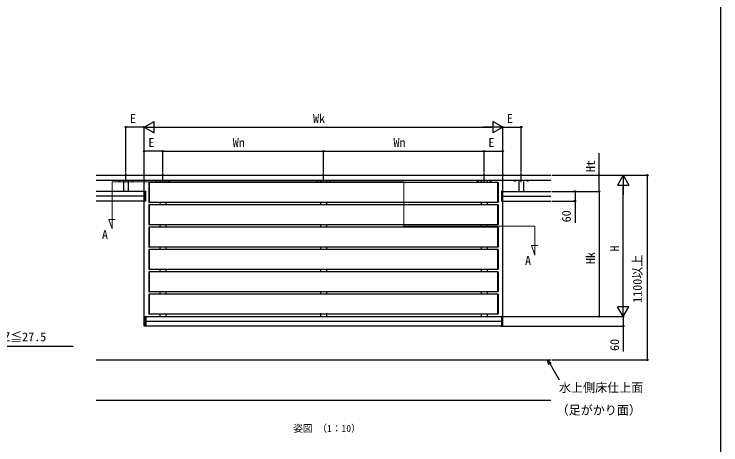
# Model space of a CAD drawing. Units: millimetres, scale not verified. Extents: x -875 to 875, y -1300 to 1292.
# Drawn here: x -4 to 875, y -603 to -66 of the extents above; entities that cross this region are included whole.
import ezdxf
from ezdxf.enums import TextEntityAlignment as Align

# ---------------------------------------------------------------- set-up
doc = ezdxf.new("R2010")
doc.units = ezdxf.units.MM
doc.header["$LTSCALE"] = 8
for name, color, linetype in [('0-1_USER1', 3, 'Continuous'), ('0-6_YKK_A1', 4, 'Continuous'), ('0-7_YKK_D', 6, 'Continuous'), ('0-8_YKK_ZWAK', 7, 'Continuous')]:
    doc.layers.add(name, color=color, linetype=linetype)
doc.layers.add('0-4_YKK_12', color=2, linetype='Continuous', lineweight=18)
doc.styles.add('ＭＳ ゴシック', font='')
doc.styles.get('ＭＳ ゴシック').set_extended_font_data('MS Gothic')

msp = doc.modelspace()

# ---------------------------------------------------------------- linework, layer by layer
at = {"layer": '0-4_YKK_12'}
for p, q in [((117.562, -274.95), (480.562, -274.95)), ((480.562, -274.95), (480.562, -330.25))]:
    msp.add_line(p, q, dxfattribs=at)
for points in [[(117.562, -274.95), (117.562, -333.75), (113.304, -322.05), (121.104, -322.05)], [(480.562, -330.25), (643.562, -330.25), (643.562, -366.25), (639.304, -354.55), (647.104, -354.55)]]:
    msp.add_lwpolyline(points, dxfattribs=at)
at = {"layer": '0-6_YKK_A1'}
for p, q in [((97.562, -266.95), (663.562, -266.95)), ((134.562, -275.45), (134.562, -264.45)), ((180.562, -275.45), (180.562, -264.45)), ((380.562, -275.45), (380.562, -264.45)), ((580.562, -275.45), (580.562, -264.45)), ((626.562, -275.45), (626.562, -264.45)), ((97.562, -272.95), (663.562, -272.95)), ((125.408, -273.07), (127.717, -273.07)), ((125.408, -273.07), (125.408, -273.781)), ((125.562, -273.87), (125.408, -273.781)), ((125.562, -273.87), (127.562, -273.87)), ((125.985, -273.07), (125.985, -273.781)), ((126.052, -272.95), (126.052, -273.07)), ((126.942, -273.399), (126.562, -273.197)), ((127.172, -273.871), (126.942, -273.399)), ((127.072, -272.95), (127.072, -273.07)), ((127.14, -273.07), (127.14, -273.781)), ((127.562, -273.87), (127.717, -273.781)), ((127.717, -273.07), (127.717, -273.781)), ((127.812, -273.07), (127.812, -272.95)), ((131.562, -272.95), (131.562, -286.95)), ((137.562, -272.95), (137.562, -286.95)), ((141.408, -273.07), (143.717, -273.07)), ((141.408, -273.07), (141.408, -273.781)), ((141.562, -273.87), (141.408, -273.781)), ((141.562, -273.87), (143.562, -273.87)), ((141.985, -273.07), (141.985, -273.781)), ((142.052, -272.95), (142.052, -273.07)), ((142.942, -273.399), (142.562, -273.197)), ((143.172, -273.871), (142.942, -273.399)), ((143.072, -272.95), (143.072, -273.07)), ((143.14, -273.07), (143.14, -273.781)), ((143.562, -273.87), (143.717, -273.781)), ((143.717, -273.07), (143.717, -273.781)), ((143.812, -273.07), (143.812, -272.95)), ((163.062, -276.109), (163.062, -276.169)), ((163.062, -276.169), (163.062, -300.532)), ((163.562, -275.89), (163.25, -275.909)), ((163.562, -275.95), (163.562, -275.89)), ((171.408, -273.07), (173.717, -273.07)), ((171.408, -273.07), (171.408, -273.781)), ((171.562, -273.87), (171.408, -273.781)), ((171.562, -273.87), (173.562, -273.87)), ((171.985, -273.07), (171.985, -273.781)), ((172.052, -272.95), (172.052, -273.07)), ((172.942, -273.399), (172.562, -273.197)), ((173.172, -273.871), (172.942, -273.399)), ((173.072, -272.95), (173.072, -273.07)), ((173.14, -273.07), (173.14, -273.781)), ((173.562, -273.87), (173.717, -273.781)), ((173.717, -273.07), (173.717, -273.781)), ((173.812, -273.07), (173.812, -272.95)), ((176.862, -272.95), (176.862, -275.95)), ((184.262, -272.95), (184.262, -275.95)), ((187.408, -273.07), (189.717, -273.07)), ((187.408, -273.07), (187.408, -273.781)), ((187.562, -273.87), (187.408, -273.781)), ((187.562, -273.87), (189.562, -273.87)), ((187.985, -273.07), (187.985, -273.781)), ((188.052, -272.95), (188.052, -273.07)), ((188.942, -273.399), (188.562, -273.197)), ((189.172, -273.871), (188.942, -273.399)), ((189.072, -272.95), (189.072, -273.07)), ((189.14, -273.07), (189.14, -273.781)), ((189.562, -273.87), (189.717, -273.781)), ((189.717, -273.07), (189.717, -273.781)), ((189.812, -273.07), (189.812, -272.95)), ((371.408, -273.07), (373.717, -273.07)), ((371.408, -273.07), (371.408, -273.781)), ((371.562, -273.87), (371.408, -273.781)), ((371.562, -273.87), (373.562, -273.87)), ((371.985, -273.07), (371.985, -273.781)), ((372.052, -272.95), (372.052, -273.07)), ((372.942, -273.399), (372.562, -273.197)), ((373.172, -273.871), (372.942, -273.399)), ((373.072, -272.95), (373.072, -273.07)), ((373.14, -273.07), (373.14, -273.781)), ((373.562, -273.87), (373.717, -273.781)), ((373.717, -273.07), (373.717, -273.781)), ((373.812, -273.07), (373.812, -272.95)), ((376.862, -272.95), (376.862, -275.95)), ((384.262, -272.95), (384.262, -275.95)), ((387.408, -273.07), (389.717, -273.07)), ((387.408, -273.07), (387.408, -273.781)), ((387.562, -273.87), (387.408, -273.781)), ((387.562, -273.87), (389.562, -273.87)), ((387.985, -273.07), (387.985, -273.781)), ((388.052, -272.95), (388.052, -273.07)), ((388.942, -273.399), (388.562, -273.197)), ((389.172, -273.871), (388.942, -273.399)), ((389.072, -272.95), (389.072, -273.07)), ((389.14, -273.07), (389.14, -273.781)), ((389.562, -273.87), (389.717, -273.781)), ((389.717, -273.07), (389.717, -273.781)), ((389.812, -273.07), (389.812, -272.95)), ((571.408, -273.07), (573.717, -273.07)), ((571.408, -273.07), (571.408, -273.781)), ((571.562, -273.87), (571.408, -273.781)), ((571.562, -273.87), (573.562, -273.87)), ((571.985, -273.07), (571.985, -273.781)), ((572.052, -272.95), (572.052, -273.07)), ((572.942, -273.399), (572.562, -273.197)), ((573.172, -273.871), (572.942, -273.399)), ((573.072, -272.95), (573.072, -273.07)), ((573.14, -273.07), (573.14, -273.781)), ((573.562, -273.87), (573.717, -273.781)), ((573.717, -273.07), (573.717, -273.781)), ((573.812, -273.07), (573.812, -272.95)), ((576.862, -272.95), (576.862, -275.95)), ((584.262, -272.95), (584.262, -275.95)), ((587.408, -273.07), (589.717, -273.07)), ((587.408, -273.07), (587.408, -273.781)), ((587.562, -273.87), (587.408, -273.781)), ((587.562, -273.87), (589.562, -273.87)), ((587.985, -273.07), (587.985, -273.781)), ((588.052, -272.95), (588.052, -273.07)), ((588.942, -273.399), (588.562, -273.197)), ((589.172, -273.871), (588.942, -273.399)), ((589.072, -272.95), (589.072, -273.07)), ((589.14, -273.07), (589.14, -273.781)), ((589.562, -273.87), (589.717, -273.781)), ((589.717, -273.07), (589.717, -273.781)), ((589.812, -273.07), (589.812, -272.95)), ((597.562, -300.81), (597.562, -275.89)), ((597.562, -275.89), (597.875, -275.909)), ((597.562, -275.95), (597.562, -300.75)), ((598.062, -276.109), (598.062, -276.169)), ((598.062, -276.169), (598.062, -300.532)), ((617.408, -273.07), (619.717, -273.07)), ((617.408, -273.07), (617.408, -273.781)), ((617.562, -273.87), (617.408, -273.781)), ((617.562, -273.87), (619.562, -273.87)), ((617.985, -273.07), (617.985, -273.781)), ((618.052, -272.95), (618.052, -273.07)), ((618.942, -273.399), (618.562, -273.197)), ((619.172, -273.871), (618.942, -273.399)), ((619.072, -272.95), (619.072, -273.07)), ((619.14, -273.07), (619.14, -273.781)), ((619.562, -273.87), (619.717, -273.781)), ((619.717, -273.07), (619.717, -273.781)), ((619.812, -273.07), (619.812, -272.95)), ((623.562, -272.95), (623.562, -286.95)), ((629.562, -272.95), (629.562, -286.95)), ((633.408, -273.07), (635.717, -273.07)), ((633.408, -273.07), (633.408, -273.781)), ((633.562, -273.87), (633.408, -273.781)), ((633.562, -273.87), (635.562, -273.87)), ((633.985, -273.07), (633.985, -273.781)), ((634.052, -272.95), (634.052, -273.07)), ((634.942, -273.399), (634.562, -273.197)), ((635.172, -273.871), (634.942, -273.399)), ((635.072, -272.95), (635.072, -273.07)), ((635.14, -273.07), (635.14, -273.781)), ((635.562, -273.87), (635.717, -273.781)), ((635.717, -273.07), (635.717, -273.781)), ((635.812, -273.07), (635.812, -272.95)), ((158.562, -286.95), (97.562, -286.95)), ((158.562, -298.95), (158.562, -286.95)), ((602.562, -286.95), (663.562, -286.95)), ((602.562, -286.95), (602.562, -298.95)), ((157.562, -292.95), (97.562, -292.95)), ((158.562, -298.95), (97.562, -298.95)), ((602.562, -298.95), (663.562, -298.95)), ((603.562, -292.95), (663.562, -292.95)), ((163.062, -300.532), (163.062, -300.592)), ((163.062, -303.909), (163.062, -303.969)), ((163.062, -303.969), (163.062, -328.332)), ((163.25, -300.791), (163.562, -300.81)), ((163.562, -303.69), (163.25, -303.709)), ((597.562, -300.75), (163.562, -300.75)), ((163.562, -328.61), (163.562, -303.69)), ((176.862, -300.75), (176.862, -303.75)), ((176.862, -300.75), (176.862, -303.75)), ((184.262, -300.75), (184.262, -303.75)), ((184.262, -300.75), (184.262, -303.75)), ((376.862, -300.75), (376.862, -303.75)), ((384.262, -300.75), (384.262, -303.75)), ((576.862, -300.75), (576.862, -303.75)), ((584.262, -300.75), (584.262, -303.75)), ((597.875, -300.791), (597.562, -300.81)), ((597.562, -328.61), (597.562, -303.69)), ((597.562, -303.69), (597.875, -303.709)), ((597.562, -303.75), (597.562, -328.55)), ((598.062, -300.532), (598.062, -300.592)), ((598.062, -303.909), (598.062, -303.969)), ((598.062, -303.969), (598.062, -328.332)), ((163.062, -328.332), (163.062, -328.392)), ((163.062, -331.709), (163.062, -331.769)), ((163.062, -331.769), (163.062, -356.132)), ((163.25, -328.591), (163.562, -328.61)), ((163.562, -331.49), (163.25, -331.509)), ((597.562, -328.55), (163.562, -328.55)), ((163.562, -356.41), (163.562, -331.49)), ((597.562, -331.55), (163.562, -331.55)), ((163.562, -331.55), (163.562, -356.35)), ((176.862, -328.55), (176.862, -331.55)), ((176.862, -328.55), (176.862, -331.55)), ((184.262, -328.55), (184.262, -331.55)), ((184.262, -328.55), (184.262, -331.55)), ((376.862, -328.55), (376.862, -331.55)), ((384.262, -328.55), (384.262, -331.55)), ((576.862, -328.55), (576.862, -331.55)), ((584.262, -328.55), (584.262, -331.55)), ((597.875, -328.591), (597.562, -328.61)), ((597.562, -356.41), (597.562, -331.49)), ((597.562, -331.49), (597.875, -331.509)), ((597.562, -331.55), (597.562, -356.35)), ((598.062, -328.332), (598.062, -328.392)), ((598.062, -331.709), (598.062, -331.769)), ((598.062, -331.769), (598.062, -356.132)), ((163.062, -356.132), (163.062, -356.192)), ((163.062, -359.509), (163.062, -359.569)), ((163.062, -359.569), (163.062, -383.932)), ((163.25, -356.391), (163.562, -356.41)), ((163.562, -359.29), (163.25, -359.309)), ((597.562, -356.35), (163.562, -356.35)), ((163.562, -384.21), (163.562, -359.29)), ((597.562, -359.35), (163.562, -359.35)), ((163.562, -359.35), (163.562, -384.15)), ((176.862, -356.35), (176.862, -359.35)), ((176.862, -356.35), (176.862, -359.35)), ((184.262, -356.35), (184.262, -359.35)), ((184.262, -356.35), (184.262, -359.35)), ((376.862, -356.35), (376.862, -359.35)), ((384.262, -356.35), (384.262, -359.35)), ((576.862, -356.35), (576.862, -359.35)), ((584.262, -356.35), (584.262, -359.35)), ((597.875, -356.391), (597.562, -356.41)), ((597.562, -384.21), (597.562, -359.29)), ((597.562, -359.29), (597.875, -359.309)), ((597.562, -359.35), (597.562, -384.15)), ((598.062, -356.132), (598.062, -356.192)), ((598.062, -359.509), (598.062, -359.569)), ((598.062, -359.569), (598.062, -383.932)), ((163.062, -383.932), (163.062, -383.992)), ((163.25, -384.191), (163.562, -384.21)), ((597.562, -384.15), (163.562, -384.15)), ((176.862, -384.15), (176.862, -387.15)), ((176.862, -384.15), (176.862, -387.15)), ((184.262, -384.15), (184.262, -387.15)), ((184.262, -384.15), (184.262, -387.15)), ((376.862, -384.15), (376.862, -387.15)), ((384.262, -384.15), (384.262, -387.15)), ((576.862, -384.15), (576.862, -387.15)), ((584.262, -384.15), (584.262, -387.15)), ((597.875, -384.191), (597.562, -384.21)), ((598.062, -383.932), (598.062, -383.992)), ((163.062, -387.309), (163.062, -387.369)), ((163.062, -387.369), (163.062, -411.732)), ((163.562, -387.09), (163.25, -387.109)), ((163.562, -412.01), (163.562, -387.09)), ((597.562, -387.15), (163.562, -387.15)), ((163.562, -387.15), (163.562, -411.95)), ((597.562, -412.01), (597.562, -387.09)), ((597.562, -387.09), (597.875, -387.109)), ((597.562, -387.15), (597.562, -411.95)), ((598.062, -387.309), (598.062, -387.369)), ((598.062, -387.369), (598.062, -411.732)), ((163.062, -411.732), (163.062, -411.792)), ((163.25, -411.991), (163.562, -412.01)), ((597.562, -411.95), (163.562, -411.95)), ((176.862, -411.95), (176.862, -414.95)), ((176.862, -411.95), (176.862, -414.95)), ((184.262, -411.95), (184.262, -414.95)), ((184.262, -411.95), (184.262, -414.95)), ((376.862, -411.95), (376.862, -414.95)), ((384.262, -411.95), (384.262, -414.95)), ((576.862, -411.95), (576.862, -414.95)), ((584.262, -411.95), (584.262, -414.95)), ((597.875, -411.991), (597.562, -412.01)), ((598.062, -411.732), (598.062, -411.792)), ((163.062, -415.109), (163.062, -415.169)), ((163.062, -415.169), (163.062, -439.532)), ((163.562, -414.89), (163.25, -414.909)), ((163.562, -439.81), (163.562, -414.89)), ((597.562, -414.95), (163.562, -414.95)), ((163.562, -414.95), (163.562, -439.75)), ((597.562, -439.81), (597.562, -414.89)), ((597.562, -414.89), (597.875, -414.909)), ((597.562, -414.95), (597.562, -439.75)), ((598.062, -415.109), (598.062, -415.169)), ((598.062, -415.169), (598.062, -439.532)), ((163.062, -439.532), (163.062, -439.592)), ((376.862, -438.75), (376.862, -441.75)), ((384.262, -438.75), (384.262, -441.75)), ((598.062, -439.532), (598.062, -439.592)), ((157.762, -442.65), (157.762, -454.85)), ((158.062, -442.65), (158.062, -454.85)), ((158.362, -442.65), (158.362, -454.85)), ((158.662, -442.65), (158.662, -454.85)), ((158.962, -442.65), (158.962, -454.85)), ((159.262, -442.75), (601.862, -442.75)), ((163.25, -439.791), (163.562, -439.81)), ((597.562, -439.75), (163.562, -439.75)), ((176.862, -439.75), (176.862, -442.75)), ((176.862, -439.75), (176.862, -442.75)), ((184.262, -439.75), (184.262, -442.75)), ((184.262, -439.75), (184.262, -442.75)), ((576.862, -439.75), (576.862, -442.75)), ((584.262, -439.75), (584.262, -442.75)), ((597.875, -439.791), (597.562, -439.81)), ((602.162, -442.643), (602.162, -454.843)), ((602.462, -442.643), (602.462, -454.843)), ((602.762, -442.643), (602.762, -454.843)), ((603.062, -442.643), (603.062, -454.843)), ((603.362, -442.643), (603.362, -454.843)), ((157.562, -448.75), (603.562, -448.75)), ((601.862, -454.75), (159.262, -454.75)), ((97.562, -496.75), (663.562, -496.75)), ((97.562, -546.75), (663.562, -546.75))]:
    msp.add_line(p, q, dxfattribs=at)
for points in [[(125.312, -272.95), (125.312, -273.07), (127.812, -273.07)], [(125.953, -273.871), (126.183, -273.399), (126.562, -273.197)], [(141.312, -272.95), (141.312, -273.07), (143.812, -273.07)], [(141.953, -273.871), (142.183, -273.399), (142.562, -273.197)], [(597.562, -275.95), (163.562, -275.95), (163.562, -300.75)], [(171.312, -272.95), (171.312, -273.07), (173.812, -273.07)], [(171.953, -273.871), (172.183, -273.399), (172.562, -273.197)], [(187.312, -272.95), (187.312, -273.07), (189.812, -273.07)], [(187.953, -273.871), (188.183, -273.399), (188.562, -273.197)], [(371.312, -272.95), (371.312, -273.07), (373.812, -273.07)], [(371.953, -273.871), (372.183, -273.399), (372.562, -273.197)], [(387.312, -272.95), (387.312, -273.07), (389.812, -273.07)], [(387.953, -273.871), (388.183, -273.399), (388.562, -273.197)], [(571.312, -272.95), (571.312, -273.07), (573.812, -273.07)], [(571.953, -273.871), (572.183, -273.399), (572.562, -273.197)], [(587.312, -272.95), (587.312, -273.07), (589.812, -273.07)], [(587.953, -273.871), (588.183, -273.399), (588.562, -273.197)], [(617.312, -272.95), (617.312, -273.07), (619.812, -273.07)], [(617.953, -273.871), (618.183, -273.399), (618.562, -273.197)], [(633.312, -272.95), (633.312, -273.07), (635.812, -273.07)], [(633.953, -273.871), (634.183, -273.399), (634.562, -273.197)], [(157.562, -445.95), (157.562, -299.05), (157.562, -292.95)], [(603.562, -445.95), (603.562, -299.05), (603.562, -292.95)], [(597.562, -303.75), (163.562, -303.75), (163.562, -328.55)]]:
    msp.add_lwpolyline(points, dxfattribs=at)
for points in [[(158.562, -299.05), (158.562, -286.85), (158.962, -286.85), (158.962, -299.05)], [(602.562, -299.05), (602.562, -286.85), (602.162, -286.85), (602.162, -299.05)], [(159.262, -454.85), (157.562, -454.85), (157.562, -442.65), (159.262, -442.65)], [(601.862, -454.843), (603.562, -454.843), (603.562, -442.643), (601.862, -442.643)]]:
    msp.add_lwpolyline(points, close=True, dxfattribs=at)
for centre, radius, start, end in [((125.696, -273.359), 0.511, 235.61575, 304.38425), ((126.562, -271.96), 1.911, 252.41205, 287.58795), ((127.429, -273.359), 0.511, 235.61575, 304.38425), ((141.696, -273.359), 0.511, 235.61575, 304.38425), ((142.562, -271.96), 1.911, 252.41205, 287.58795), ((143.429, -273.359), 0.511, 235.61575, 304.38425), ((163.262, -276.109), 0.2, 93.5, 180), ((171.696, -273.359), 0.511, 235.61575, 304.38425), ((172.562, -271.96), 1.911, 252.41205, 287.58795), ((173.429, -273.359), 0.511, 235.61575, 304.38425), ((187.696, -273.359), 0.511, 235.61575, 304.38425), ((188.562, -271.96), 1.911, 252.41205, 287.58795), ((189.429, -273.359), 0.511, 235.61575, 304.38425), ((371.696, -273.359), 0.511, 235.61575, 304.38425), ((372.562, -271.96), 1.911, 252.41205, 287.58795), ((373.429, -273.359), 0.511, 235.61575, 304.38425), ((387.696, -273.359), 0.511, 235.61575, 304.38425), ((388.562, -271.96), 1.911, 252.41205, 287.58795), ((389.429, -273.359), 0.511, 235.61575, 304.38425), ((571.696, -273.359), 0.511, 235.61575, 304.38425), ((572.562, -271.96), 1.911, 252.41205, 287.58795), ((573.429, -273.359), 0.511, 235.61575, 304.38425), ((587.696, -273.359), 0.511, 235.61575, 304.38425), ((588.562, -271.96), 1.911, 252.41205, 287.58795), ((589.429, -273.359), 0.511, 235.61575, 304.38425), ((597.862, -276.109), 0.2, 0, 86.5), ((617.696, -273.359), 0.511, 235.61575, 304.38425), ((618.562, -271.96), 1.911, 252.41205, 287.58795), ((619.429, -273.359), 0.511, 235.61575, 304.38425), ((633.696, -273.359), 0.511, 235.61575, 304.38425), ((634.562, -271.96), 1.911, 252.41205, 287.58795), ((635.429, -273.359), 0.511, 235.61575, 304.38425), ((163.262, -300.592), 0.2, 180, 266.5), ((163.262, -303.909), 0.2, 93.5, 180), ((597.862, -300.592), 0.2, 273.5, 0), ((597.862, -303.909), 0.2, 0, 86.5), ((163.262, -328.392), 0.2, 180, 266.5), ((163.262, -331.709), 0.2, 93.5, 180), ((597.862, -328.392), 0.2, 273.5, 0), ((597.862, -331.709), 0.2, 0, 86.5), ((163.262, -356.192), 0.2, 180, 266.5), ((163.262, -359.509), 0.2, 93.5, 180), ((597.862, -356.192), 0.2, 273.5, 0), ((597.862, -359.509), 0.2, 0, 86.5), ((163.262, -383.992), 0.2, 180, 266.5), ((597.862, -383.992), 0.2, 273.5, 0), ((163.262, -387.309), 0.2, 93.5, 180), ((597.862, -387.309), 0.2, 0, 86.5), ((163.262, -411.792), 0.2, 180, 266.5), ((597.862, -411.792), 0.2, 273.5, 0), ((163.262, -415.109), 0.2, 93.5, 180), ((597.862, -415.109), 0.2, 0, 86.5), ((163.262, -439.592), 0.2, 180, 266.5), ((597.862, -439.592), 0.2, 273.5, 0)]:
    msp.add_arc(centre, radius, start, end, dxfattribs=at)
at = {"layer": '0-7_YKK_D'}
for p, q in [((157.562, -206.95), (169.687, -199.95)), ((169.687, -213.95), (169.687, -199.95)), ((603.562, -206.95), (591.438, -199.95)), ((591.438, -199.95), (591.438, -213.95)), ((134.562, -263.45), (134.562, -205.95)), ((157.562, -206.95), (134.562, -206.95)), ((157.562, -291.95), (157.562, -205.95)), ((157.562, -291.95), (157.562, -205.95)), ((157.562, -206.95), (169.687, -213.95)), ((157.562, -206.95), (181.811, -206.95)), ((171.562, -206.95), (589.562, -206.95)), ((603.562, -206.95), (579.314, -206.95)), ((603.562, -206.95), (591.438, -213.95)), ((603.562, -291.95), (603.562, -205.95)), ((603.562, -291.95), (603.562, -205.95)), ((603.562, -206.95), (626.562, -206.95)), ((626.562, -263.45), (626.562, -205.95)), ((157.562, -291.95), (157.562, -235.95)), ((180.562, -236.95), (157.562, -236.95)), ((180.562, -263.45), (180.562, -235.95)), ((180.562, -263.45), (180.562, -235.95)), ((180.562, -236.95), (380.562, -236.95)), ((380.562, -263.45), (380.562, -235.95)), ((380.562, -263.45), (380.562, -235.95)), ((380.562, -236.95), (580.562, -236.95)), ((580.562, -263.45), (580.562, -235.95)), ((580.562, -263.45), (580.562, -235.95)), ((580.562, -236.95), (603.562, -236.95)), ((603.562, -291.95), (603.562, -235.95)), ((664.562, -266.95), (724.563, -266.95)), ((664.562, -266.95), (754.563, -266.95)), ((664.562, -266.95), (784.563, -266.95)), ((753.563, -266.95), (746.563, -279.075)), ((753.563, -266.95), (760.563, -279.075)), ((753.563, -266.95), (753.563, -291.199)), ((783.563, -496.75), (783.563, -266.95)), ((746.563, -279.075), (760.563, -279.075)), ((753.563, -428.75), (753.563, -280.95)), ((664.562, -286.95), (724.563, -286.95)), ((664.562, -286.95), (724.563, -286.95)), ((664.562, -286.95), (694.563, -286.95)), ((723.563, -286.95), (723.563, -442.75)), ((664.562, -298.95), (694.563, -298.95)), ((753.563, -442.75), (753.563, -418.502)), ((753.563, -442.75), (746.563, -430.626)), ((760.563, -430.626), (746.563, -430.626)), ((753.563, -442.75), (760.563, -430.626)), ((600.28, -442.75), (754.563, -442.75)), ((600.28, -442.75), (724.563, -442.75)), ((600.28, -442.75), (754.563, -442.75)), ((600.856, -454.75), (754.563, -454.75)), ((664.562, -496.75), (784.563, -496.75))]:
    msp.add_line(p, q, dxfattribs=at)
for points in [[(723.563, -286.95), (723.563, -266.95), (723.563, -239.592)], [(693.563, -286.95), (693.563, -298.95), (693.563, -326.308)], [(753.563, -442.75), (753.563, -454.75), (753.563, -486.432)], [(-69.993, -479.6), (-52.493, -479.6), (69.069, -479.6)], [(661.075, -502.833), (659.467, -496.833), (663.86, -501.225)], [(659.467, -496.833), (662.468, -502.029), (673.826, -521.698)]]:
    msp.add_lwpolyline(points, dxfattribs=at)
for centre in [(134.562, -206.95), (626.562, -206.95), (157.562, -236.95), (180.562, -236.95), (180.562, -236.95), (380.562, -236.95), (380.562, -236.95), (580.562, -236.95), (580.562, -236.95), (603.562, -236.95), (723.563, -266.95), (783.563, -266.95), (693.563, -286.95), (723.563, -286.95), (723.563, -286.95), (693.563, -298.95), (723.563, -442.75), (753.563, -454.75), (783.563, -496.75)]:
    msp.add_circle(centre, 0.875, dxfattribs=at)
at = {"layer": '0-8_YKK_ZWAK'}
msp.add_lwpolyline([(-875, -1299.6), (875, -1299.6), (875, 1250.4)], dxfattribs=at)

# ---------------------------------------------------------------- texts
at = {"layer": '0-1_USER1', "style": 'ＭＳ ゴシック'}
for s, height, p in [('A', 11, (104.837, -349.574)), ('A', 11, (631.325, -381.748)), ('姿図 （1：10）', 8.798, (342.909, -589.175))]:
    msp.add_text(s, height=height, dxfattribs=at).set_placement(p, align=Align.BOTTOM_LEFT)
at = {"layer": '0-7_YKK_D', "style": 'ＭＳ ゴシック'}
for s, p in [('E', (139.713, -204.95)), ('Wk', (367.48, -204.95)), ('E', (608.713, -204.95)), ('E', (162.713, -234.95)), ('Wn', (267.565, -234.95)), ('Wn', (467.565, -234.95)), ('E', (585.713, -234.95)), ('15≦Z≦27.5', (-46.795, -476.833)), ('水上側床仕上面', (673.522, -540.117)), ('（足がかり面）', (670.624, -568.186))]:
    msp.add_text(s, height=11, dxfattribs=at).set_placement(p, align=Align.BOTTOM_LEFT)
for s, p in [('Ht', (721.563, -262.984)), ('60', (691.563, -325.501)), ('H', (751.563, -361.839)), ('Hk', (721.563, -377.507)), ('1100以上', (779.943, -425.7)), ('60', (751.563, -485.625))]:
    msp.add_text(s, height=11, rotation=90, dxfattribs=at).set_placement(p, align=Align.BOTTOM_LEFT)

doc.saveas('drawing.dxf')
